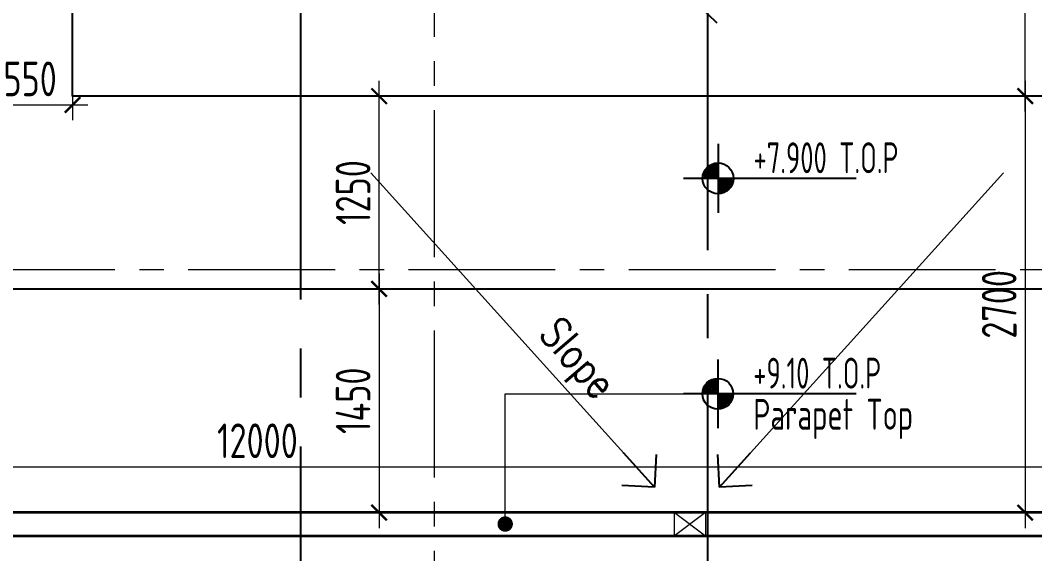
# Model space of a CAD drawing. Header units: millimetres. Extents: x -44713 to 26888, y -13000 to 43000.
# Drawn here: x 7461 to 14044, y 20833 to 24292 of the extents above; entities that cross this region are included whole.
import ezdxf
from ezdxf.enums import TextEntityAlignment as Align

# ---------------------------------------------------------------- set-up
doc = ezdxf.new("R2010")
doc.units = ezdxf.units.MM
doc.header["$MEASUREMENT"] = 0
doc.header["$PDMODE"] = 1
doc.linetypes.add('1735 X DT-5BR-Grids$0$CENTER2', pattern=[28.575, 19.05, -3.175, 3.175, -3.175])
doc.layers.add('00-First Floor Projection', color=1, linetype='Continuous')
for name, color, linetype, lineweight in [('05--LEADER', 8, 'Continuous', 13), ('07--DIM-2', 2, 'Continuous', 25), ('1735 X DT-5BR-Grids$0$03--GRID', 252, '1735 X DT-5BR-Grids$0$CENTER2', 5), ('1735 X DT-5BR-Grids$0$08--DETREF', 7, 'Continuous', 25), ('1735 X DT-5BR-Grids$0$08--MAIN SECT REF', 7, 'Continuous', 25), ('1735 X DT-5BR-Grids$0$08--SECTREF', 7, 'Continuous', 25), ('1735 X DT-5BR-Grids$0$08--SECTREF-1', 2, 'Continuous', 25), ('1735 X DT-5BR-Grids$0$08--SECTREF-2', 4, 'Continuous', 35), ('1735 X DT-5BR-Grids$0$08--SECTREF-LINE', 7, 'Continuous', 25), ('1735 X DT-5BR-RFP$0$0-MEP', 251, 'Continuous', 20), ('1735 X DT-5BR-RFP$0$F--BLOCKWALL-2', 2, 'Continuous', 25), ('1735 X DT-5BR-RFP$0$F--BLOCKWALL-3', 3, 'Continuous', 35), ('W--ELE-1', 2, 'Continuous', 25)]:
    doc.layers.add(name, color=color, linetype=linetype, lineweight=lineweight)
doc.styles.add('1735 X DT-5BR-Grids$0$ISO', font='isocp2.shx', dxfattribs={"width": 0.8})
doc.styles.add('1735 X DT-5BR-RFP$0$ARIAL', font='swiss.ttf')
doc.styles.add('1735 X DT-5BR-RFP$0$MEC', font='romans.shx', dxfattribs={"width": 0.8})
doc.styles.add('ISO', font='isocp2.shx', dxfattribs={"width": 0.8})
doc.dimstyles.new('1-100_AR', dxfattribs={"dimtxt": 225, "dimasz": 100, "dimexe": 100, "dimexo": 100, "dimgap": 0, "dimtad": 0, "dimdec": 0, "dimzin": 12, "dimdsep": 46, "dimtxsty": 'ISO', "dimblk": 'ARCHTICK', "dimcen": 100, "dimdle": 100, "dimclrd": 8, "dimclre": 9, "dimclrt": 2, "dimadec": 0, "dimazin": 0, "dimtfac": 1, "dimtdec": 0, "dimtmove": 0, "dimatfit": 2, "dimldrblk": 'ARCHTICK', "dimfxl": 1, "dimtvp": 0.75, "dimtolj": 1, "dimtzin": 12, "dimlwd": 9, "dimlwe": 9, "dimarcsym": 0})
doc.dimstyles.new('1735 X DT-5BR-RFP$0$A&B DIM', dxfattribs={"dimtxt": 250, "dimasz": 250, "dimexe": 100, "dimexo": 100, "dimgap": 0, "dimtad": 0, "dimdec": 0, "dimzin": 12, "dimdsep": 46, "dimtxsty": '1735 X DT-5BR-RFP$0$ARIAL', "dimcen": 0, "dimdle": 100, "dimclrd": 11, "dimclre": 11, "dimclrt": 7, "dimadec": 0, "dimazin": 0, "dimtfac": 1, "dimtdec": 0, "dimtmove": 1, "dimatfit": 2, "dimfxl": 1, "dimtvp": 0.75, "dimtolj": 1, "dimtzin": 12, "dimlwd": 18, "dimlwe": 18, "dimarcsym": 0})

# ---------------------------------------------------------------- blocks, each defined once
blk = doc.blocks.new('1735 X DT-5BR-RFP$0$_Open90')
at = {"color": 0, "linetype": 'ByBlock', "lineweight": -2}
for p, q in [((-0.5, 0.5), (0, 0)), ((0, 0), (-1, 0)), ((0, 0), (-0.5, -0.5))]:
    blk.add_line(p, q, dxfattribs=at)
blk = doc.blocks.new('1735 X DT-5BR-RFP$0$open')
at = {"layer": '1735 X DT-5BR-RFP$0$0-MEP', "color": 253, "lineweight": 0}
for p, q in [((0, 0), (200, -150)), ((200, 0), (0, -150))]:
    blk.add_line(p, q, dxfattribs=at)
blk.add_lwpolyline([(0, 0), (200, 0), (200, -150), (0, -150)], close=True, dxfattribs=at)
blk = doc.blocks.new('_ArchTick')
at = {"color": 0, "const_width": 0.15}
blk.add_lwpolyline([(-0.5, -0.5), (0.5, 0.5)], dxfattribs=at)
blk = doc.blocks.new('*D5')
at = {"layer": '07--DIM-2', "color": 9, "lineweight": 9, "transparency": 16777216}
for p, q in [((3000, 21105), (3000, 21496.6)), ((15000, 21000), (15000, 21496.6))]:
    blk.add_line(p, q, dxfattribs=at)
at = {"layer": '07--DIM-2', "color": 8, "lineweight": 9, "transparency": 16777216}
blk.add_line((2900, 21396.6), (15100, 21396.6), dxfattribs=at)
at = {"layer": 'Defpoints', "color": 0, "transparency": 16777216}
for p in [(15000, 21396.6), (3000, 21005), (15000, 20900)]:
    blk.add_point(p, dxfattribs=at)
at = {"layer": '07--DIM-2', "color": 8, "lineweight": 9, "transparency": 16777216, "xscale": 100, "yscale": 100, "zscale": 100, "rotation": 180}
blk.add_blockref('_ArchTick', (3000, 21396.6), dxfattribs=at)
at = {"layer": '07--DIM-2', "color": 8, "lineweight": 9, "transparency": 16777216, "xscale": 100, "yscale": 100, "zscale": 100}
blk.add_blockref('_ArchTick', (15000, 21396.6), dxfattribs=at)
at = {"layer": '07--DIM-2', "color": 2, "transparency": 16777216, "insert": (9000, 21565.4), "char_height": 225, "attachment_point": 5, "style": 'ISO'}
blk.add_mtext('\\A1;12000', dxfattribs=at)
blk = doc.blocks.new('Lvl-plan-50sc-old')
at = {"layer": 'W--ELE-1', "color": 1}
for p, q in [((22.3, 211.1), (22.3, -67.9)), ((583, 71.6), (-117.2, 71.6))]:
    blk.add_line(p, q, dxfattribs=at)
blk.add_circle((22.3, 71.6), 62.5, dxfattribs=at)
for radius, start, end in [(56.2, 90, 180), (50, 90, 180), (43.7, 90, 180), (37.5, 90, 180), (31.2, 90, 180), (25, 90, 180), (18.8, 90, 180), (12.5, 90, 180), (6.25, 90, 180), (56.2, 270, 0), (50, 270, 0), (43.7, 270, 0), (37.5, 270, 0), (31.2, 270, 0), (25, 270, 0), (18.8, 270, 0), (12.5, 270, 0), (6.25, 270, 0)]:
    blk.add_arc((22.3, 71.6), radius, start, end, dxfattribs=at)
at = {"layer": 'W--ELE-1', "style": 'ISO', "width": 0.75}
for tag, p in [('LEVEL', (166.2, 92.6)), ('FLOOR', (166.2, -74.1))]:
    blk.add_attdef(tag, p, '', height=125, dxfattribs=at)
blk = doc.blocks.new('*D49')
at = {"layer": '07--DIM-2', "color": 9, "lineweight": 9, "transparency": 16777216}
for p, q in [((7250, 24150), (7250, 23643.2)), ((7800, 24150), (7800, 23643.2))]:
    blk.add_line(p, q, dxfattribs=at)
at = {"layer": '07--DIM-2', "color": 8, "lineweight": 9, "transparency": 16777216}
blk.add_line((7150, 23743.2), (7900, 23743.2), dxfattribs=at)
at = {"layer": 'Defpoints', "color": 0, "transparency": 16777216}
for p in [(7250, 24250), (7800, 24250), (7800, 23743.2)]:
    blk.add_point(p, dxfattribs=at)
at = {"layer": '07--DIM-2', "color": 8, "lineweight": 9, "transparency": 16777216, "xscale": 100, "yscale": 100, "zscale": 100, "rotation": 180}
blk.add_blockref('_ArchTick', (7250, 23743.2), dxfattribs=at)
at = {"layer": '07--DIM-2', "color": 8, "lineweight": 9, "transparency": 16777216, "xscale": 100, "yscale": 100, "zscale": 100}
blk.add_blockref('_ArchTick', (7800, 23743.2), dxfattribs=at)
at = {"layer": '07--DIM-2', "color": 2, "transparency": 16777216, "insert": (7525, 23911.9), "char_height": 225, "attachment_point": 5, "style": 'ISO'}
blk.add_mtext('\\A1;550', dxfattribs=at)
blk = doc.blocks.new('*D51')
at = {"layer": '07--DIM-2', "color": 8, "lineweight": 9, "transparency": 16777216}
blk.add_line((9789.7, 22450), (9789.7, 23900), dxfattribs=at)
at = {"layer": '07--DIM-2', "color": 9, "lineweight": 9, "transparency": 16777216}
for p, q in [((9938.1, 23800), (9689.7, 23800)), ((9938.1, 22550), (9689.7, 22550))]:
    blk.add_line(p, q, dxfattribs=at)
at = {"layer": 'Defpoints', "color": 0, "transparency": 16777216}
for p in [(9789.7, 23800), (10038.1, 23800), (10038.1, 22550)]:
    blk.add_point(p, dxfattribs=at)
at = {"layer": '07--DIM-2', "color": 8, "lineweight": 9, "transparency": 16777216, "xscale": 100, "yscale": 100, "zscale": 100}
for p, rotation in [((9789.7, 23800), 90), ((9789.7, 22550), 270)]:
    blk.add_blockref('_ArchTick', p, dxfattribs=dict(at, rotation=rotation))
at = {"layer": '07--DIM-2', "color": 2, "transparency": 16777216, "insert": (9620.9, 23175), "char_height": 225, "attachment_point": 5, "rotation": 90, "style": 'ISO'}
blk.add_mtext('\\A1;1250', dxfattribs=at)
blk = doc.blocks.new('*D52')
at = {"layer": '07--DIM-2', "color": 8, "lineweight": 9, "transparency": 16777216}
blk.add_line((9789.7, 22650), (9789.7, 21000), dxfattribs=at)
at = {"layer": '07--DIM-2', "color": 9, "lineweight": 9, "transparency": 16777216}
for p, q in [((9938.1, 22550), (9689.7, 22550)), ((10050, 21100), (9689.7, 21100))]:
    blk.add_line(p, q, dxfattribs=at)
at = {"layer": 'Defpoints', "color": 0, "transparency": 16777216}
for p in [(10038.1, 22550), (9789.7, 21100), (10150, 21100)]:
    blk.add_point(p, dxfattribs=at)
at = {"layer": '07--DIM-2', "color": 8, "lineweight": 9, "transparency": 16777216, "xscale": 100, "yscale": 100, "zscale": 100}
for p, rotation in [((9789.7, 22550), 90), ((9789.7, 21100), 270)]:
    blk.add_blockref('_ArchTick', p, dxfattribs=dict(at, rotation=rotation))
at = {"layer": '07--DIM-2', "color": 2, "transparency": 16777216, "insert": (9620.9, 21825), "char_height": 225, "attachment_point": 5, "rotation": 90, "style": 'ISO'}
blk.add_mtext('\\A1;1450', dxfattribs=at)
blk = doc.blocks.new('*U180')
blk.add_line((-4603.6, 0), (-5603.6, 0))
at = {"layer": '1735 X DT-5BR-Grids$0$08--DETREF'}
blk.add_line((-5103.6, 3500), (-5103.6, 5103.6), dxfattribs=at)
at = {"layer": '1735 X DT-5BR-Grids$0$08--SECTREF'}
for p, q in [((-5103.6, 2833.3), (-5103.6, 3166.7)), ((-5103.6, 500), (-5103.6, 2500)), ((-5103.6, 707.1), (-5032.8, 777.8)), ((-5103.6, -707.1), (-5103.6, -500))]:
    blk.add_line(p, q, dxfattribs=at)
for points in [[(-5103.6, -707.1), (-5810.7, 0), (-5103.6, 707.1)], [(-5881.4, 70.7), (-5810.7, 0), (-5881.4, -70.7)], [(-5103.6, -807.1), (-5103.6, -707.1), (-5032.8, -777.8)]]:
    blk.add_lwpolyline(points, dxfattribs=at)
blk.add_circle((-5103.6, 0), 500, dxfattribs=at)
at = {"layer": '1735 X DT-5BR-Grids$0$08--SECTREF-1', "style": '1735 X DT-5BR-Grids$0$ISO', "width": 0.8, "flags": 4}
blk.add_attdef('DRG-NO', text='', height=250, dxfattribs=at).set_placement((-5103.6, -191.3), align=Align.MIDDLE_CENTER)
at = {"layer": '1735 X DT-5BR-Grids$0$08--SECTREF-2', "style": '1735 X DT-5BR-Grids$0$ISO', "width": 0.8, "flags": 4}
blk.add_attdef('SECTION', text='', height=350, dxfattribs=at).set_placement((-5103.6, 229.3), align=Align.MIDDLE_CENTER)
blk = doc.blocks.new('1735 X DT-5BR-Grids')
at = {"layer": '1735 X DT-5BR-Grids$0$03--GRID', "ltscale": 50}
for p, q in [((10150, -2960.853), (10150, 33283.323)), ((-2878.651, 22674.999), (20742.863, 22674.999))]:
    blk.add_line(p, q, dxfattribs=at)
at = {"layer": '1735 X DT-5BR-Grids$0$08--SECTREF-LINE', "color": 4, "linetype": '1735 X DT-5BR-Grids$0$CENTER2', "ltscale": 100}
blk.add_lwpolyline([(9280, 30100.509), (9280, 1688.388)], dxfattribs=at)
at = {"layer": '1735 X DT-5BR-Grids$0$08--MAIN SECT REF'}
ref = blk.add_blockref('*U180', (16284.819, 24939.243), dxfattribs=dict(at, xscale=-0.855, yscale=0.855, zscale=0.855, rotation=180))
ref.add_attrib('SECTION', '03', dxfattribs={"layer": '1735 X DT-5BR-Grids$0$08--SECTREF-2', "height": 299.25, "style": '1735 X DT-5BR-Grids$0$ISO', "width": 0.8, "flags": 4}).set_placement((11921.281, 24743.168), align=Align.MIDDLE_CENTER)
ref.add_attrib('DRG-NO', 'A 361', dxfattribs={"layer": '1735 X DT-5BR-Grids$0$08--SECTREF-1', "height": 213.75, "style": '1735 X DT-5BR-Grids$0$ISO', "width": 0.8, "flags": 4}).set_placement((11921.281, 25102.067), align=Align.MIDDLE_CENTER)
blk = doc.blocks.new('*D59')
at = {"layer": '07--DIM-2', "color": 8, "lineweight": 9, "transparency": 16777216}
blk.add_line((13981.8, 23700), (13981.8, 30100), dxfattribs=at)
at = {"layer": '07--DIM-2', "color": 9, "lineweight": 9, "transparency": 16777216}
for p, q in [((13904.7, 30000), (13881.8, 30000)), ((13904.7, 23800), (13881.8, 23800))]:
    blk.add_line(p, q, dxfattribs=at)
at = {"layer": 'Defpoints', "color": 0, "transparency": 16777216}
for p in [(13981.8, 30000), (14004.7, 30000), (14004.7, 23800)]:
    blk.add_point(p, dxfattribs=at)
at = {"layer": '07--DIM-2', "color": 8, "lineweight": 9, "transparency": 16777216, "xscale": 100, "yscale": 100, "zscale": 100}
for p, rotation in [((13981.8, 30000), 90), ((13981.8, 23800), 270)]:
    blk.add_blockref('_ArchTick', p, dxfattribs=dict(at, rotation=rotation))
at = {"layer": '07--DIM-2', "color": 2, "transparency": 16777216, "insert": (13813, 26900), "char_height": 225, "attachment_point": 5, "rotation": 90, "style": 'ISO'}
blk.add_mtext('\\A1;6200', dxfattribs=at)
blk = doc.blocks.new('*D68')
at = {"layer": '07--DIM-2', "color": 8, "lineweight": 9, "transparency": 16777216}
blk.add_line((13981.8, 23900), (13981.8, 21000), dxfattribs=at)
at = {"layer": '07--DIM-2', "color": 9, "lineweight": 9, "transparency": 16777216}
for p, q in [((13904.7, 23800), (13881.8, 23800)), ((13904.7, 21100), (13881.8, 21100))]:
    blk.add_line(p, q, dxfattribs=at)
at = {"layer": 'Defpoints', "color": 0, "transparency": 16777216}
for p in [(14004.7, 23800), (13981.8, 21100), (14004.7, 21100)]:
    blk.add_point(p, dxfattribs=at)
at = {"layer": '07--DIM-2', "color": 8, "lineweight": 9, "transparency": 16777216, "xscale": 100, "yscale": 100, "zscale": 100}
for p, rotation in [((13981.8, 23800), 90), ((13981.8, 21100), 270)]:
    blk.add_blockref('_ArchTick', p, dxfattribs=dict(at, rotation=rotation))
at = {"layer": '07--DIM-2', "color": 2, "transparency": 16777216, "insert": (13813, 22450), "char_height": 225, "attachment_point": 5, "rotation": 90, "style": 'ISO'}
blk.add_mtext('\\A1;2700', dxfattribs=at)
blk = doc.blocks.new('1735 X DT-5BR-RFP')
at = {"layer": '1735 X DT-5BR-RFP$0$F--BLOCKWALL-2'}
for points in [[(9700, 9450), (9700, 5450), (15300, 5450), (15300, 23800), (7800, 23800), (7800, 25500), (2700, 25500), (2700, 21100), (3000, 21100)], [(3250, 21100), (3250, 24250), (7250, 24250), (7250, 22549.9), (14750, 22550), (14750, 21100)]]:
    blk.add_lwpolyline(points, dxfattribs=at)
at = {"layer": '1735 X DT-5BR-RFP$0$F--BLOCKWALL-3'}
blk.add_lwpolyline([(3150, 20950), (14850, 20950), (14850, 9600), (3150, 9600), (3150, 20100), (3000, 20100), (3000, 9450), (15000, 9450), (15000, 21100), (3000, 21100), (3000, 20950)], close=True, dxfattribs=at)
at = {"layer": '1735 X DT-5BR-RFP$0$0-MEP', "color": 253, "lineweight": 0}
blk.add_blockref('1735 X DT-5BR-RFP$0$open', (11706.9, 21100), dxfattribs=at)
at = {"layer": '1735 X DT-5BR-RFP$0$0-MEP', "color": 253, "style": '1735 X DT-5BR-RFP$0$MEC', "width": 0.8}
blk.add_text('Slope', height=200, rotation=310.92183, dxfattribs=at).set_placement((10818.2, 22254.9))
at = {"layer": '1735 X DT-5BR-RFP$0$0-MEP', "color": 253, "lineweight": 0}
for points in [[(11577.4, 21264.7), (9735.3, 23303.6)], [(11998.3, 21264.7), (13840.4, 23303.6)]]:
    blk.add_leader(points, dimstyle='1735 X DT-5BR-RFP$0$A&B DIM', override={"dimasz": 300, "dimclrd": 256, "dimldrblk": '1735 X DT-5BR-RFP$0$_Open90'}, dxfattribs=at)

msp = doc.modelspace()

# ---------------------------------------------------------------- block references
at = {"layer": '00-First Floor Projection'}
msp.add_blockref('1735 X DT-5BR-RFP', (0, 0), dxfattribs=at)

# ---------------------------------------------------------------- next in the draw order: block references
at = {"layer": '07--DIM-2'}
msp.add_blockref('1735 X DT-5BR-Grids', (0, 0), dxfattribs=at)
at = {"layer": 'W--ELE-1'}
ref = msp.add_blockref('Lvl-plan-50sc-old', (11953, 23152.2), dxfattribs=dict(at, xscale=1.6, yscale=1.6, zscale=1.6))
ref.add_attrib('LEVEL', '+7.900 T.O.P', (12219, 23300.4), dxfattribs={"height": 200, "style": 'ISO', "width": 0.7})
ref = msp.add_blockref('Lvl-plan-50sc-old', (11951.5, 21755.7), dxfattribs=dict(at, xscale=1.6, yscale=1.6, zscale=1.6))
ref.add_attrib('LEVEL', '+9.10 T.O.P', (12217.5, 21903.9), dxfattribs={"height": 200, "style": 'ISO', "width": 0.7})
ref.add_attrib('FLOOR', 'Parapet Top', (12217.5, 21637), dxfattribs={"height": 200, "style": 'ISO', "width": 0.75})

# ---------------------------------------------------------------- next in the draw order: dimensions: what is measured, and where the dimension line sits
at = {"layer": '07--DIM-2'}
for base, p1, p2, picture, middle in [((13981.8, 30000), (14004.7, 23800), (14004.7, 30000), '*D59', (13813, 26900)), ((9789.7, 23800), (10038.1, 22550), (10038.1, 23800), '*D51', (9620.9, 23175))]:
    dim = msp.add_linear_dim(base=base, p1=p1, p2=p2, angle=90, dimstyle='1-100_AR', dxfattribs=at)
    dim.commit()
    dim.dimension.update_dxf_attribs({"geometry": picture, "text_midpoint": middle})
for base, p1, p2, picture, middle in [((7800, 23743.2), (7250, 24250), (7800, 24250), '*D49', (7525, 23911.9)), ((15000, 21396.6), (3000, 21005), (15000, 20900), '*D5', (9000, 21565.4))]:
    dim = msp.add_linear_dim(base=base, p1=p1, p2=p2, dimstyle='1-100_AR', override={"dimtmove": 1}, dxfattribs=at)
    dim.commit()
    dim.dimension.update_dxf_attribs({"geometry": picture, "text_midpoint": middle})
for base, p1, p2, picture, middle in [((13981.8, 21100), (14004.7, 23800), (14004.7, 21100), '*D68', (13813, 22450)), ((9789.7, 21100), (10038.1, 22550), (10150, 21100), '*D52', (9620.9, 21825))]:
    dim = msp.add_linear_dim(base=base, p1=p1, p2=p2, angle=90, dimstyle='1-100_AR', override={"dimtmove": 1}, dxfattribs=at)
    dim.commit()
    dim.dimension.update_dxf_attribs({"geometry": picture, "text_midpoint": middle})

# ---------------------------------------------------------------- next in the draw order: leaders
at = {"layer": '05--LEADER'}
msp.add_leader([(10607.7, 21025.7), (10607.7, 21870.3), (11764, 21870.3)], dimstyle='1-100_AR', override={"dimasz": 100, "dimgap": 0, "dimtad": 0, "dimldrblk": 'Dot'}, dxfattribs=at)

doc.saveas('drawing.dxf')
